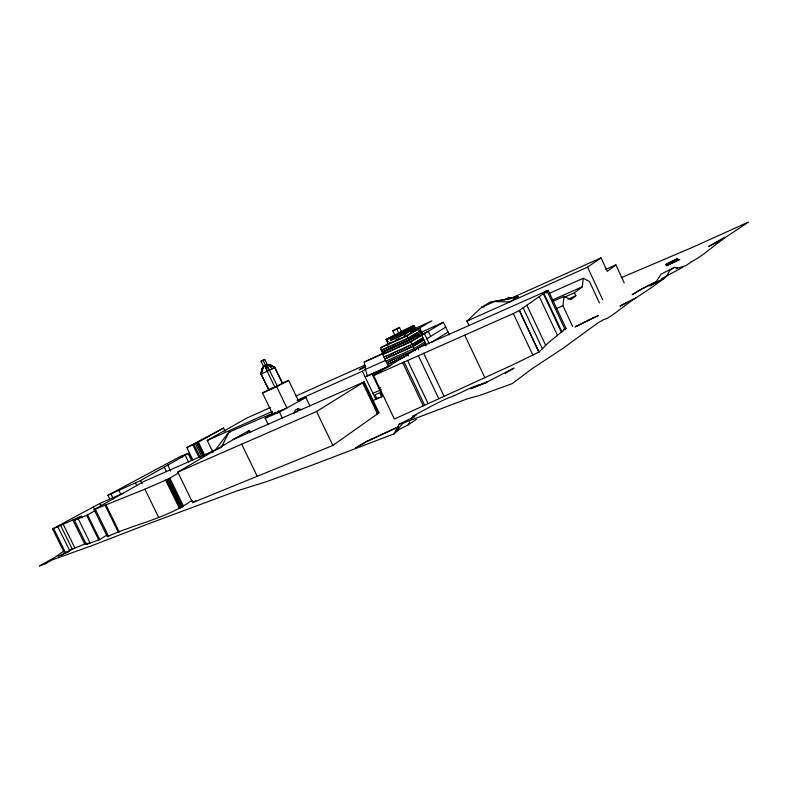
<?xml version="1.0" encoding="UTF-8"?>
<svg xmlns="http://www.w3.org/2000/svg" width="788" height="788" viewBox="0 0 788 788"><rect width="100%" height="100%" fill="white"/><g stroke="black" fill="none" stroke-linecap="round" stroke-linejoin="round"><path stroke-width="1.18" d="M564.306 297.224L574.422 292.781L582.322 286.802L583.209 278.302L589.414 281.444L599.451 302.956M572.58 326.331L562.918 305.705L564.1 296.406L570.955 299.529L575.821 295.786L574.422 292.781M265.92 365.346L268.334 364.647A8.018 7.496 -16.8 0 1 271.249 365.218L274.913 367.563L282.528 383.382L268.836 389.981L261.202 374.142L263.566 366.489L261.025 361.209L262.759 360.362M268.836 389.981L261.035 374.172L262.118 370.882M262.837 368.685L263.566 366.489L264.798 365.878M296.889 412.026L298.14 408.775L301.725 409.622M294.141 413.188L295.401 409.947L298.14 408.775M277.671 412.892L278.656 410.765M221.704 446.737L228.953 432.139L273.003 413.198M414.734 416.685L399.25 424.033L394.03 433.863L311.831 465.255L266.009 481.823L236.144 491.17L148.883 523.626L92.885 545.286L51.86 560.022L45.694 563.686L39.4 565.981L54.933 557.313L64.094 550.891M691.037 262L686.19 265.497L676.035 268.777L677.414 267.585L674.823 267.231L669.426 270.708L667.485 275.15L664.845 277.937L652.021 287.275L631.513 300.799L613.32 314.432L607.036 318.51L603.805 319.504L597.255 323.346L563.203 348.197L531.939 368.823L512.239 383.608L479.478 395.537L467.185 398.836L402.964 423.126L394.03 433.863L399.457 429.302L408.204 424.87L409.78 421.925M411.366 418.97L412.942 416.025C424.959 409.829 436.513 402.875 449.13 397.605C460.694 393.734 470.909 386.13 483.103 383.983M225.91 437.241L228.953 432.139L230.096 432.307M215.291 449.987L228.953 432.139M542.4 348.788L547.512 343.44L566.04 328.379L548.202 290.309L417.916 348.178L373.63 375.581L394.355 418.999L407.386 413.168L511.747 365.307L539.002 352.019L542.4 348.788L523.163 307.832M264.039 366.262L263.32 367.011A8.274 7.762 88 0 0 261.774 369.651L261.035 374.172L261.557 369.828A8.028 6.915 -84.7 0 1 262.916 367.228L267.299 364.696L274.913 367.563L261.202 374.142M247.373 432.149L249.087 430.534L250.811 432.208M408.204 424.87L416.419 419.344M72.555 548.487L68.694 551.501L64.596 553.245L52.599 528.925L99.712 503.502L123.026 493.278M377.501 413.877L378.979 412.764L364.214 381.865L233.179 439.625L177.783 472.101L192.656 502.636L332.871 445.437L377.501 413.877L362.667 382.83M624.254 282.971L615.881 264.896L607.292 271.348L601.037 257.853L509.57 298.918L490.54 301.893L481.635 307.3L466.929 321.12L468.998 325.513M64.596 553.245L72.26 549.118L86.641 543.257M221.113 447.476L144.135 481.369L94.067 509.629L107.355 536.677C135.152 523.892 166.938 518.327 192.055 500.301M373.63 375.581L513.303 313.555L519.312 310.531L548.202 290.309M468.939 319.879L466.929 321.12L587.533 267.152L601.037 257.853M378.861 397.28L375.807 399.329L362.381 371.217L365.514 369.336M61.562 555.185L65.502 552.565L53.633 528.512M372.901 393.242L372.458 393.527L381.185 389.735M691.046 262L691.263 261.862C704.768 254.8 715.346 243.965 727.945 235.779L748.6 222.019L692.622 247.294L621.299 277.652M195.818 500.607L192.656 502.636M494.332 301.577L518.159 296.603L509.797 301.942L494.332 301.577L481.635 307.3L483.93 306.936M107.237 534.816L99.702 539.563L86.355 544.459L74.417 520.208L81.302 516.278L82.05 517.785M107.355 536.677L109.03 535.623M431.184 342.563L447.998 332.014M504.497 299.913L508.664 297.312L510.91 298.209M177.783 472.101L316.569 411.494L364.214 381.865M425.53 343.243L414.695 349.98L386.593 362.49M424.88 341.884L414.035 348.582L385.933 361.121M426.8 338.741L445.703 327.148M388.484 366.253L365.13 376.979L390.799 365.612M423.914 339.845L413.04 346.503L384.958 359.062M422.949 337.806L412.055 344.415L383.973 357.003M505.285 373.354L513.983 368.094L488.127 381.382L470.692 388.711L487.043 382.19L485.024 383.195M391.232 342.179L380.535 347.833L383.48 353.999L409.918 342.1L422.831 334.368L419.945 328.291L410.735 332.467M388.553 366.607L382.751 354.433L410.814 341.805L443.398 322.282L449.387 334.93M417.758 336.85L419.098 336.052L418.162 336.476M419.236 336.387L422.831 334.368M86.355 544.459L89.507 542.577M422.112 332.851L409.179 340.544L382.741 352.453M365.396 366.085L359.18 369.779L365.79 366.824M382.751 354.433L386.081 352.463M94.067 509.629L144.884 489.19L168.494 478.907L178.709 472.889M367.366 375.61L365.366 369.424L364.243 362.096L384.82 352.482M395.359 334.506L385.992 339.5L388.198 344.129L404.973 336.515L431.962 320.824L414.892 328.586M380.535 347.833L406.953 335.855L419.945 328.291M74.417 520.208L87.596 514.938L95.289 510.506M388.198 344.129L390.937 342.544M388.267 341.687L387.696 342.012L386.721 339.963L387.292 339.638M396.965 335.314L397.94 334.762M398.561 334.407L399.25 334.014M399.526 333.856L400.225 333.462M387.794 339.352L388.376 339.027M389.942 338.131L390.513 337.806M398.817 333.491L401.634 331.896L399.516 327.453L392.788 330.822L394.906 335.274L398.817 333.491L396.699 329.029L399.516 327.453M109.463 498.449L107.917 495.288L140.55 480.572L188.45 453.307L191.917 460.448M385.992 339.5L402.757 331.856L414.055 325.424L416.212 329.985M213.006 452.381L207.224 440.462L246.752 418.103L270.343 407.524M394.906 335.274L401.634 331.896M81.302 516.278L52.599 528.925M724.842 237.168L708.678 246.467L722.192 239.532M192.567 459.365L186.825 447.564L198.428 442.137L223.556 428.061L225.102 431.243M268.225 424.594L265.152 418.221L279.445 412.094L305.862 397.447L309.861 405.781M232.736 439.625L249.087 430.534M265.152 418.221L275.662 412.419M627.396 302.149L619.969 306.158L636.428 297.549M107.917 495.288L178.738 457.306L188.45 453.307M682.812 267.231L661.467 278.814M186.825 447.564L223.556 428.061M660.098 280.439L649.805 285.877L664.215 278.282M298.721 401.407L288.615 380.397L276.657 386.652L286.911 407.957L272.678 414.074L262.512 392.985L271.535 388.277M268.649 389.981L272.766 387.834M261.035 374.172L261.685 373.847M270.481 365.947L267.299 364.696L264.758 359.426L263.025 360.264L265.566 365.553L267.231 371.355L274.894 387.272M657.231 281.582L640.772 289.541L632.114 294.742L642.141 288.654L656.315 281.414L661.26 274.037L673.179 267.93M261.025 361.209L264.758 359.426M58.135 556.407L68.349 551.6M398.019 427.047L365.859 441.96L355.349 448.165L366.39 441.585L398.226 426.84M392.788 330.822L396.699 329.029M400.343 331.689L414.055 325.424M391.675 337.234L392.916 336.673M413.621 330.822L418.881 328.429M395.428 340.278L399.614 338.377M421.324 332.25L443.398 322.282M421.836 334.24L428.317 331.315L430.701 336.338M418.231 336.643L419.63 336.013L417.827 337.018L420.171 335.964M364.243 362.096L385.233 352.65M282.114 383.313L288.615 380.397M262.512 392.985L276.657 386.652M296.18 395.931L364.706 365.189M513.904 298.504L518.159 296.603M365.366 369.424L385.332 360.51M207.224 440.462L272.431 411.356M297.165 400.314L362.381 371.217M387.568 364.548L404.352 357.092L403.367 355.024M548.546 293.697L583.209 278.302M605.834 269.348L615.881 264.896M372.665 375.285L379.983 372.054M551.935 300.198L582.322 286.802M552.871 301.351L564.1 296.406M567.951 299.233L575.821 295.786M556.18 308.65L562.918 305.705M378.831 388.208L380.663 387.41M298.258 400.728L305.862 397.447M372.419 400.787L382.722 396.354L372.015 373.926M566.04 328.379L563.637 329.374M376.812 413.651L378.979 412.764M412.942 416.025L416.251 415.148M266.965 364.864L267.989 364.805A8.225 7.013 23.7 0 1 271.013 365.307L274.913 367.563M399.25 424.033L402.964 423.126M282.528 383.382L274.716 367.612M266.433 365.13L267.211 365.218A7.476 5.634 63 0 1 269.476 366.134L272.333 368.853M265.901 365.386L266.334 365.593A8.225 2.768 71 0 1 267.713 366.863L277.396 386.061M269.732 370.153L265.566 365.553L265.438 366.065A8.018 3.566 46.8 0 0 265.625 367.966L267.231 371.355M87.596 514.938L99.702 539.563M86.67 515.313L98.756 539.888M78.189 518.701L90.108 542.912M72.86 519.962L84.759 544.114M63.158 524.187L74.949 548.113M60.538 525.33L72.26 549.118M57.849 526.827L69.738 550.625M118.909 490.422L120.446 493.564M110.941 493.948L113.275 498.686M112.123 498.065L112.802 499.454M105.947 504.852L119.313 532.077M105.06 505.206L118.436 532.471M100.135 503.315L100.825 504.724M99.712 503.502L100.401 504.901M95.259 509.156L108.537 536.195M93.299 506.96L93.989 508.368M169.834 478.109L183.506 506.152M164.239 467.087L166.426 471.579M168.819 478.71L182.54 506.851M168.494 478.907L182.215 507.058M167.775 479.212L181.506 507.364M167.076 479.518L180.787 507.639M166.672 479.695L180.383 507.817M166.258 479.872L179.969 507.984M165.628 480.148L179.339 508.27M144.884 489.19L158.516 517.066M140.55 480.572L142.086 483.714M135.506 483.074L136.285 484.65M198.428 442.137L204.122 453.868M197.532 442.58L204.053 455.986M197.177 442.757L203.688 456.173M196.734 442.974L202.437 454.715M195.444 443.614L201.974 457.05M193.927 444.363L200.467 457.818M192.863 444.846L198.586 456.636M188.815 454.765L190.893 459.03M185.249 455.129L188.756 462.339M181.88 455.917L182.57 457.336M167.726 465.107L170.612 471.027M241.63 444.077L257.016 475.863M279.445 412.094L282.547 418.536M316.569 411.494L332.871 445.437M381.569 396.847L379.619 392.779L375.019 394.768L376.959 398.836M364.115 364.795L364.883 366.39M363.711 382.18L378.486 413.109M410.814 341.805L415.089 350.808M406.953 335.855L409.918 342.1M410.154 345.262L411.149 347.35M402.757 331.856L404.973 336.515M408.263 346.109L409.258 348.197M406.381 346.956L407.366 349.035M407.839 354.285L408.647 355.979M404.49 347.804L405.485 349.882M407.13 353.349L408.115 355.427M402.609 348.651L403.604 350.719M405.249 354.186L406.234 356.265M407.603 360.5L428.032 403.446M400.737 349.488L401.722 351.566M398.856 350.325L399.841 352.403M401.486 355.861L402.471 357.929M404.077 362.056L424.574 405.14M402.688 362.677L423.225 405.83M396.985 351.172L397.97 353.241M399.614 356.688L400.599 358.757M395.123 352.009L396.108 354.078M397.743 357.525L398.728 359.594M393.251 352.847L394.236 354.915M395.881 358.353L396.866 360.421M387.046 344.09L387.913 345.912M391.39 353.674L392.375 355.743M394.01 359.19L394.995 361.249M389.528 354.511L390.513 356.58M392.158 360.017L393.133 362.076M387.676 355.349L388.661 357.407M390.296 360.845L391.281 362.904M385.825 356.176L386.809 358.235M388.445 361.662L389.42 363.731M381.786 349.951L382.761 352.009M380.486 348.779L382.948 353.95M424.397 333.669L429.204 343.804M421.738 335.255L426.426 345.154M422.063 338.347L423.028 340.386M424.643 343.795L425.609 345.834M421.166 338.889L422.141 340.938M420.27 339.431L421.245 341.48M415.089 330.635L413.247 326.744L412.705 327.05L414.557 330.95M419.374 339.973L420.349 342.031M418.467 340.524L419.443 342.583M423.698 353.349L443.999 396.108M417.561 341.076L418.536 343.135M412.676 332.043L410.814 328.133L410.272 328.448L412.124 332.359M416.655 341.628L417.63 343.696M415.739 342.179L416.724 344.248M417.916 348.178L418.704 349.842M414.823 342.731L415.808 344.809M413.907 343.292L414.892 345.371M412.981 343.854L413.966 345.932M418.369 355.713L438.768 398.659M464.743 335.117L484.866 377.679M539.268 296.564L557.362 335.156M526.867 305.242L545.591 345.114M519.45 310.433L539.002 352.019M519.312 310.531L538.864 352.137M513.303 313.555L532.984 355.388M547.059 291.107L564.888 329.167M545.729 291.176L546.478 292.762M545.05 291.412L545.798 293.008M543.868 293.343L561.834 331.679M543.336 293.717L561.312 332.053M587.533 267.152L602.712 299.804M420.496 332.28L419.837 332.674L419.305 331.915L419.206 330.448L420.496 332.28M410.095 339.549L409.396 339.973L408.411 337.885L409.11 337.471L410.095 339.549M411.07 338.978L410.371 339.392L409.386 337.313L410.085 336.9L411.07 338.978M412.035 338.397L411.346 338.81L410.361 336.742L411.05 336.328L412.035 338.397M413.001 337.825L412.311 338.239L411.326 336.171L412.016 335.757L413.001 337.825M413.966 337.254L413.276 337.668L412.291 335.599L412.981 335.195L413.966 337.254M414.921 336.683L414.232 337.097L413.257 335.028L413.946 334.634L414.921 336.683M415.877 336.121L415.197 336.525L414.212 334.467L414.902 334.063L415.877 336.121M416.822 335.56L416.143 335.964L415.168 333.905L415.847 333.511L416.822 335.56M417.768 334.999L417.098 335.392L416.123 333.344L416.803 332.95L417.768 334.999M418.714 334.437L418.044 334.831L417.069 332.792L417.748 332.388L418.714 334.437M405.012 334.073L404.451 334.398L403.466 332.329L404.037 332.004L405.012 334.073M405.997 333.511L405.436 333.836L404.451 331.768L405.012 331.443L405.997 333.511M406.972 332.95L406.411 333.265L405.436 331.206L405.987 330.891L406.972 332.95M407.938 332.388L407.386 332.703L406.411 330.645L406.963 330.33L407.938 332.388M408.903 331.827L408.351 332.152L407.376 330.093L407.928 329.778L408.903 331.827M409.868 331.275L409.317 331.59L408.342 329.542L408.893 329.226L409.868 331.275M410.824 330.724L410.282 331.039L409.307 328.99L409.858 328.675L410.824 330.724M412.735 329.62L412.193 329.936L411.228 327.897L411.769 327.581L412.735 329.62M670.332 262.03L665.348 264.788L677.739 258.533L670.332 262.03M592.645 318.125L575.122 326.902L598.358 315.574L592.645 318.125M679.66 259.488L666.658 265.704L679.66 259.488M391.153 337.983L389.902 338.554L390.878 340.613L392.129 340.042L391.153 337.983M393.34 336.988L392.089 337.559L393.064 339.618L394.315 339.047L393.34 336.988M395.527 335.993L394.276 336.565L395.261 338.623L396.512 338.052L395.527 335.993M397.723 334.989L396.472 335.56L397.457 337.628L398.708 337.057L397.723 334.989M399.93 333.984L398.669 334.555L399.654 336.624L400.915 336.052L399.93 333.984M402.136 332.979L400.875 333.551L401.86 335.629L403.121 335.048L402.136 332.979M383.461 349.212L381.914 349.921L382.889 351.97L384.445 351.271L383.461 349.212M385.647 348.227L384.091 348.936L385.066 350.995L386.622 350.286L385.647 348.227M387.824 347.242L386.268 347.951L387.253 350.01L388.809 349.301L387.824 347.242M390.021 346.257L388.454 346.956L389.439 349.025L390.996 348.316L390.021 346.257M392.207 345.262L390.641 345.971L391.626 348.04L393.192 347.331L392.207 345.262M394.404 344.267L392.838 344.977L393.823 347.045L395.389 346.336L394.404 344.267M396.61 343.272L395.034 343.982L396.019 346.05L397.595 345.341L396.61 343.272M398.817 342.278L397.241 342.987L398.226 345.065L399.802 344.346L398.817 342.278M401.023 341.273L399.447 341.992L400.432 344.06L402.008 343.351L401.023 341.273M403.239 340.278L401.653 340.987L402.648 343.066L404.224 342.356L403.239 340.278M405.456 339.273L403.87 339.992L404.865 342.071L406.45 341.352L405.456 339.273M407.682 338.269L406.096 338.988L407.081 341.066L408.676 340.347L407.682 338.269M419.058 331.177A1.31 0.542 65.7 0 0 420.29 332.841A1.31 0.542 65.7 0 0 419.955 330.881A1.31 0.542 65.7 0 0 419.058 331.177"/></g></svg>
